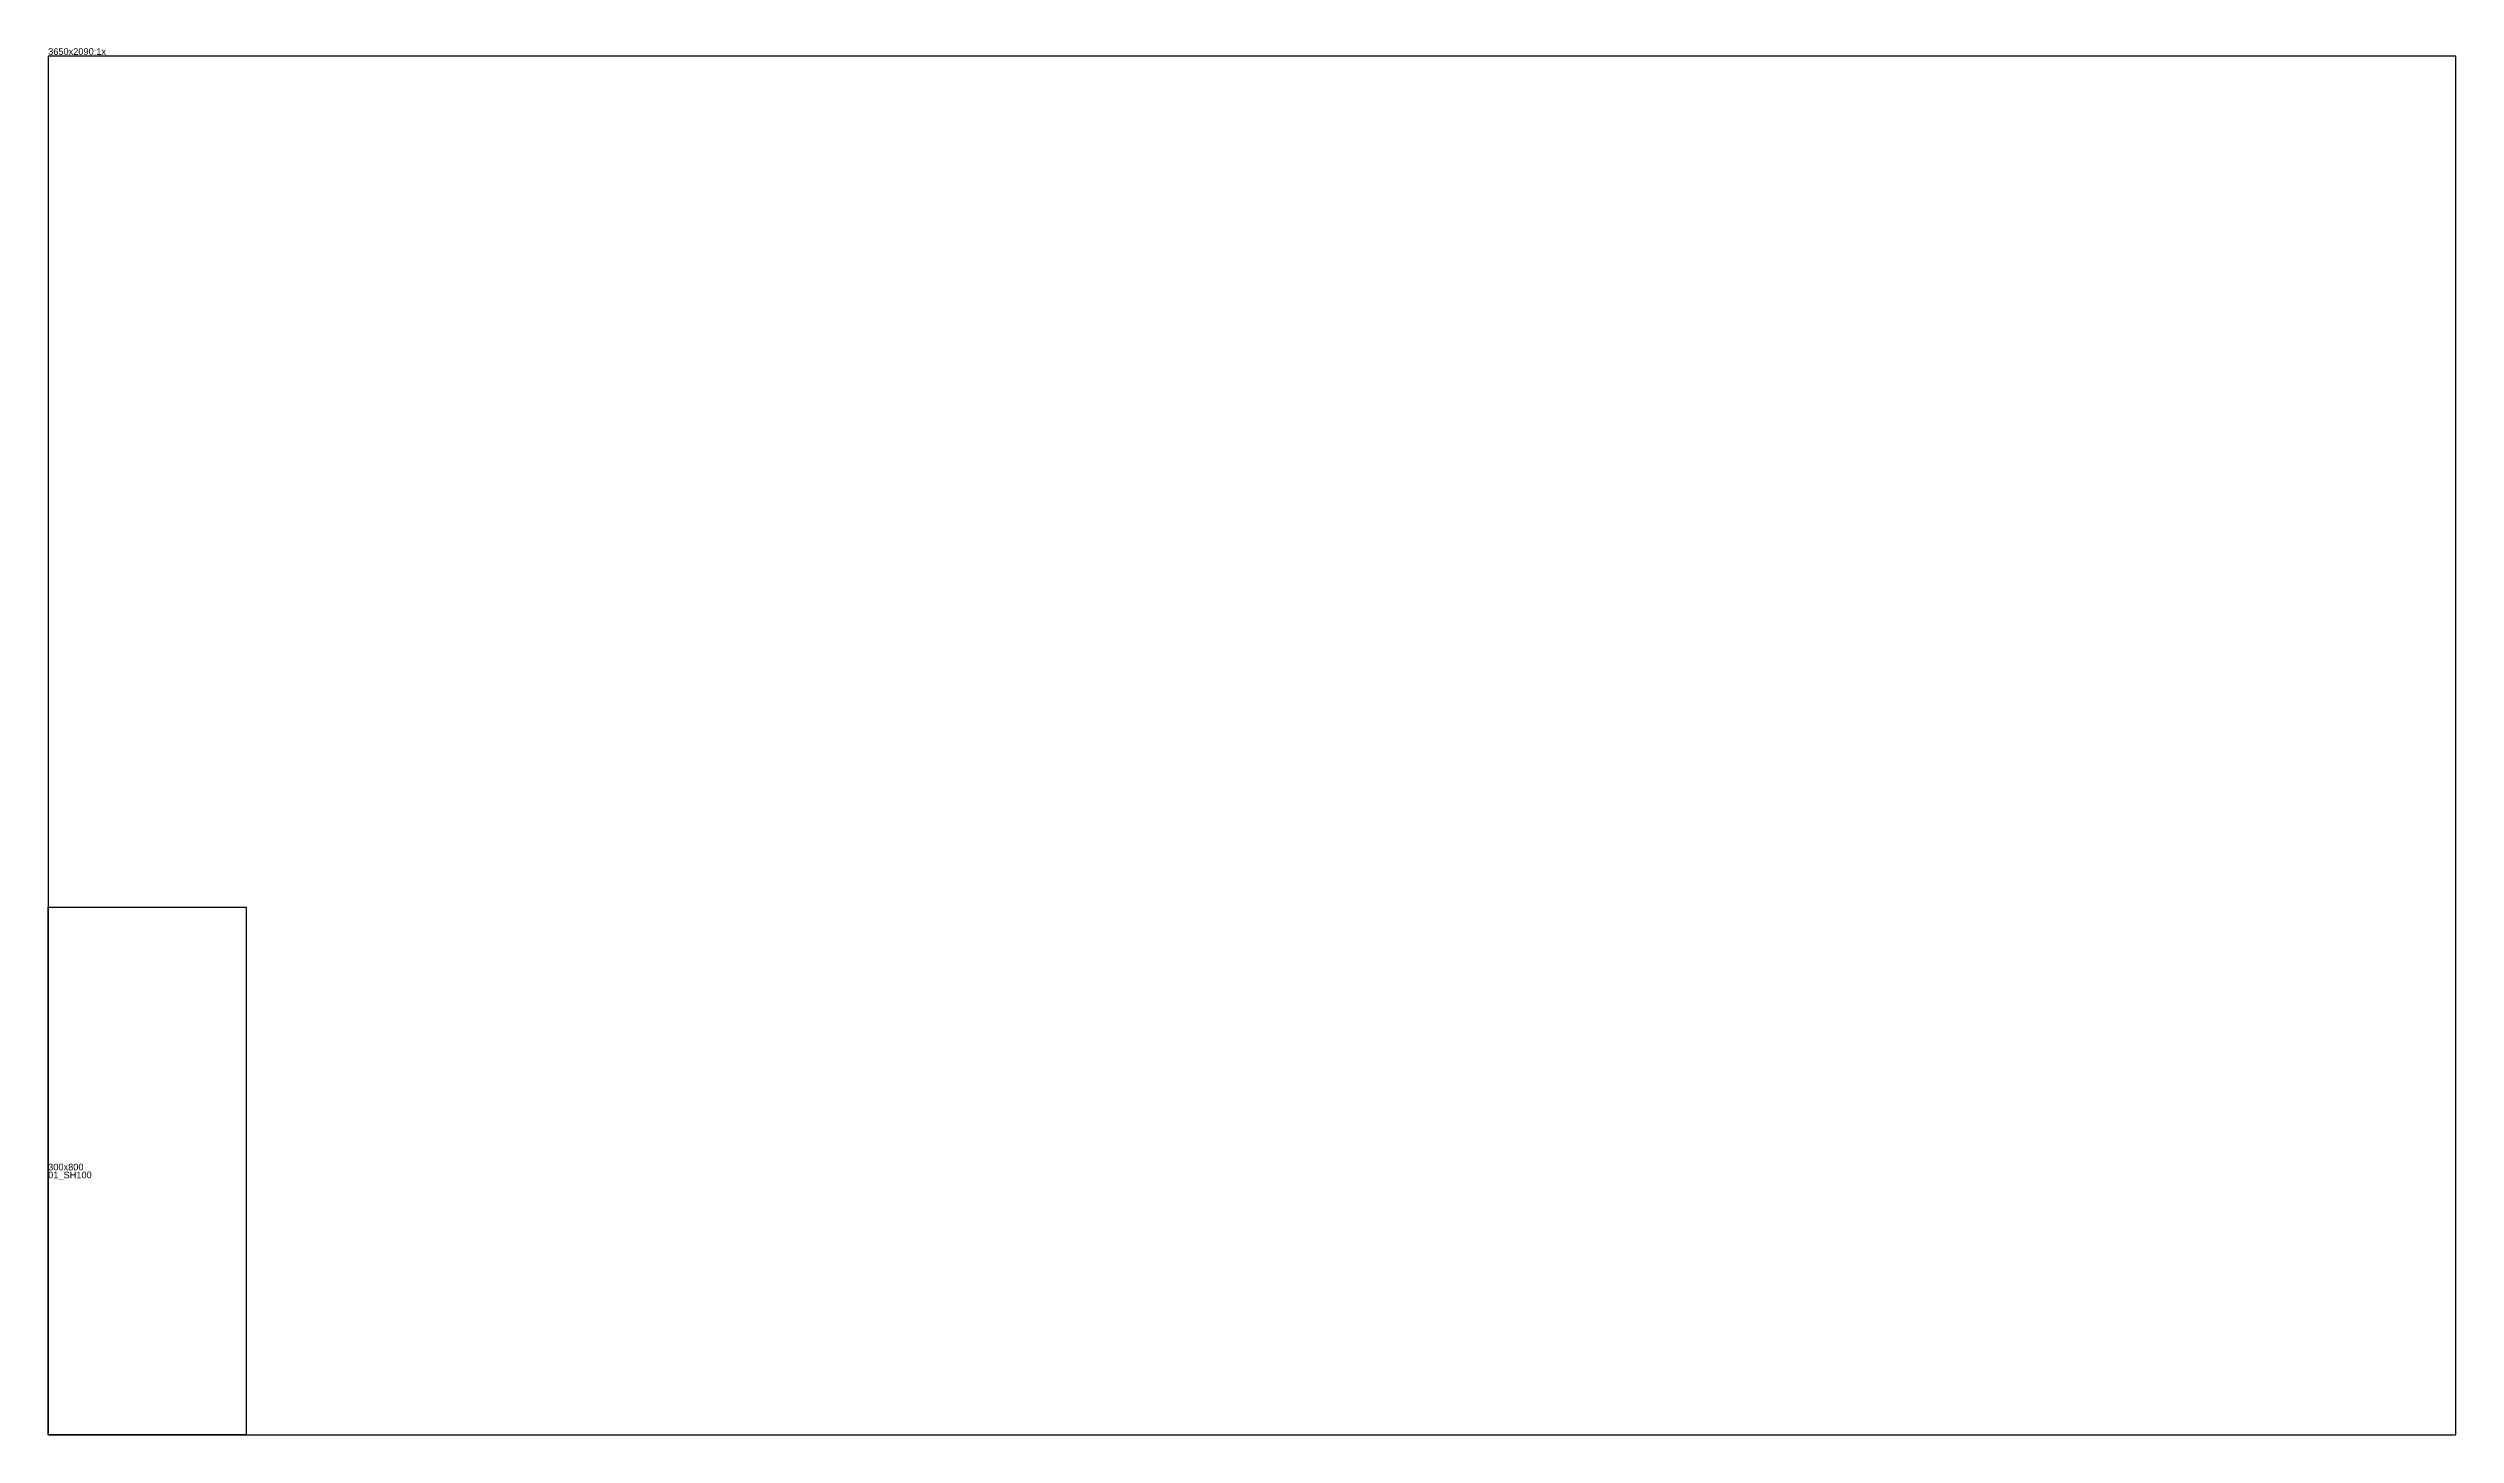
# Model space of a CAD drawing. Header units: millimetres. Extents: x 0 to 3650, y 0 to 2102.
import ezdxf

# ---------------------------------------------------------------- set-up
doc = ezdxf.new("R2010")
doc.units = ezdxf.units.MM
doc.styles.get("Standard").update_dxf_attribs({"font": 'ARIAL.TTF'})

msp = doc.modelspace()

# ---------------------------------------------------------------- linework, layer by layer
at = {"color": 0}
for points in [[(0, 2090), (0, 0), (3650, 0), (3650, 2090)], [(0, 0), (0, 800), (300, 800), (300, 0)]]:
    msp.add_lwpolyline(points, close=True, dxfattribs=at)

# ---------------------------------------------------------------- texts
for s, p in [('3650x2090:1x', (0, 2092)), ('300x800', (0, 401)), ('01_SH100', (0, 389))]:
    msp.add_text(s, height=10).set_placement(p)

doc.saveas('drawing.dxf')
